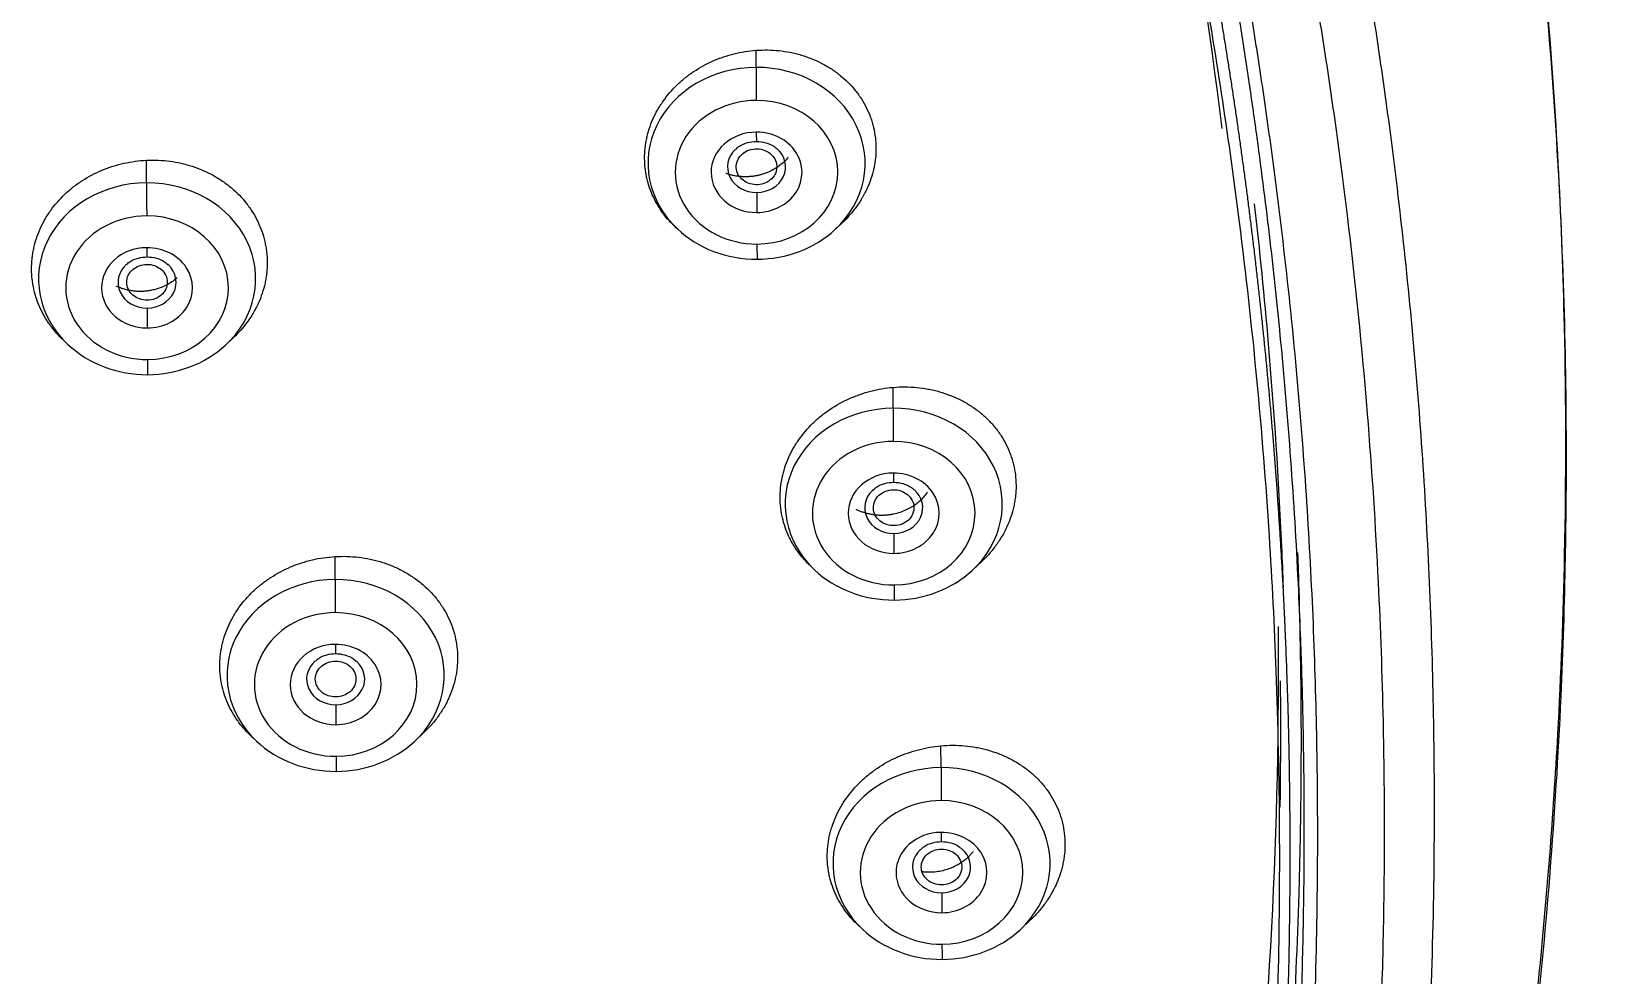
# Model space of a CAD drawing. Header units: millimetres. Extents: x 2433 to 4809, y -10272 to -6912.
# Drawn here: x 3258.18 to 3285.1, y -8393.45 to -8377.21 of the extents above; entities that cross this region are included whole.
import ezdxf

# ---------------------------------------------------------------- set-up
doc = ezdxf.new("R2010")
doc.units = ezdxf.units.MM
doc.layers.add('DIM', color=3, linetype='Continuous', lineweight=13)
doc.styles.add('ARIAL', font='arial.ttf')
doc.dimstyles.get("Standard").update_dxf_attribs({"dimtxt": 15, "dimasz": 15, "dimexe": 0.18, "dimexo": 0.0625, "dimgap": 4, "dimtad": 0, "dimtih": 1, "dimtoh": 1, "dimdec": 1, "dimdsep": 46, "dimtxsty": 'ARIAL', "dimcen": 0, "dimclrd": 3, "dimclre": 3, "dimclrt": 3, "dimadec": 0, "dimazin": 0, "dimtfac": 1, "dimtdec": 1, "dimtofl": 0, "dimtmove": 0, "dimatfit": 3, "dimfxl": 1, "dimtolj": 1, "dimtzin": 0, "dimarcsym": 0})

# ---------------------------------------------------------------- blocks, each defined once
blk = doc.blocks.new('*D43')
at = {"layer": 'Defpoints', "color": 0, "transparency": 16777216}
for p in [(3193.999, -7897.186), (3599.118, -9941.356), (3679.627, -9941.356)]:
    blk.add_point(p, dxfattribs=at)
at = {"layer": 'DIM', "color": 3, "lineweight": -2, "transparency": 16777216}
for p, q in [((3194.062, -7897.186), (3679.807, -7897.186)), ((3679.627, -7915.186), (3679.627, -8902.472)), ((3679.627, -9923.356), (3679.627, -8936.071)), ((3599.18, -9941.356), (3679.807, -9941.356))]:
    blk.add_line(p, q, dxfattribs=at)
at = {"layer": 'DIM', "color": 3, "transparency": 16777216}
for points in [[(3676.627, -7915.186), (3682.627, -7915.186), (3679.627, -7897.186)], [(3676.627, -9923.356), (3682.627, -9923.356), (3679.627, -9941.356)]]:
    blk.add_solid(points, dxfattribs=at)
at = {"layer": 'DIM', "color": 3, "transparency": 16777216, "insert": (3679.627, -8919.271), "char_height": 18, "attachment_point": 5, "style": 'ARIAL'}
blk.add_mtext('\\A1;(2280)', dxfattribs=at)

msp = doc.modelspace()

# ---------------------------------------------------------------- linework, layer by layer
at = {"linetype": 'Continuous', "lineweight": 13}
for p, q in [((3270.656, -8377.83), (3270.656, -8377.536)), ((3260.161, -8379.818), (3260.16, -8379.429)), ((3273.018, -8383.698), (3273.017, -8383.338)), ((3263.408, -8386.647), (3263.408, -8386.251)), ((3273.842, -8389.884), (3273.841, -8389.509))]:
    msp.add_line(p, q, dxfattribs=at)
at = {"linetype": 'Continuous', "lineweight": 18}
for p, q in [((3269.259, -8380.57), (3269.302, -8380.611)), ((3272.028, -8380.611), (3272.141, -8380.504)), ((3258.725, -8382.523), (3258.807, -8382.599)), ((3261.533, -8382.599), (3261.658, -8382.482)), ((3271.593, -8386.413), (3271.664, -8386.479)), ((3274.39, -8386.479), (3274.542, -8386.337)), ((3261.959, -8389.339), (3262.054, -8389.428)), ((3264.78, -8389.428), (3264.932, -8389.286)), ((3272.404, -8392.586), (3272.488, -8392.665)), ((3275.214, -8392.665), (3275.383, -8392.506))]:
    msp.add_line(p, q, dxfattribs=at)
at = {"linetype": 'Continuous', "lineweight": 13}
for centre, major_axis, ratio, start_param, end_param in [((3270.665, -8379.481), (-1.87, 0), 0.882948, 4.717224, 7.037094), ((3270.665, -8379.481), (-1.87, 0), 0.882948, 2.377964, 4.717224), ((3270.658, -8378.164), (0.002, -0.5), 0.00227, 3.979346, 5.201076), ((3270.665, -8379.635), (1.4, 0), 0.882948, 1.575631, 4.717224), ((3270.665, -8379.635), (1.4, 0), 0.882948, 4.717224, 7.858816), ((3270.665, -8379.636), (-0.783, 0), 0.882948, 4.717224, 7.858816), ((3270.665, -8379.636), (-0.783, 0), 0.882948, 1.575631, 4.717224), ((3270.661, -8378.804), (0.001, -0.3), 0.00227, 5.201076, 6.276176), ((3260.17, -8381.469), (-1.87, 0), 0.882948, 4.717224, 7.037094), ((3260.17, -8381.469), (-1.87, 0), 0.882948, 2.377964, 4.717224), ((3260.163, -8380.153), (0.002, -0.5), 0.00227, 3.979346, 5.201076), ((3270.669, -8380.187), (-0.001, 0.3), 0.00227, 0.828524, 2.059484), ((3260.17, -8381.623), (1.4, 0), 0.882948, 1.575631, 4.717224), ((3260.17, -8381.623), (1.4, 0), 0.882948, 4.717224, 7.858816), ((3260.169, -8381.625), (-0.783, 0), 0.882948, 4.717224, 7.858816), ((3260.169, -8381.625), (-0.783, 0), 0.882948, 1.575631, 4.717224), ((3260.166, -8380.793), (0.001, -0.3), 0.00227, 5.201076, 6.276176), ((3270.672, -8380.636), (-0.002, 0.5), 0.00227, 2.059484, 3.281214), ((3260.173, -8382.175), (-0.001, 0.3), 0.00227, 0.828524, 2.059484), ((3260.177, -8382.625), (-0.002, 0.5), 0.00227, 2.059484, 3.281214), ((3273.027, -8385.349), (-1.87, 0), 0.882948, 4.717224, 7.037094), ((3273.027, -8385.349), (-1.87, 0), 0.882948, 2.377964, 4.717224), ((3273.02, -8384.033), (0.002, -0.5), 0.00227, 3.979346, 5.201076), ((3273.027, -8385.504), (1.4, 0), 0.882948, 4.717224, 7.858816), ((3273.027, -8385.504), (1.4, 0), 0.882948, 1.575631, 4.717224), ((3273.027, -8385.505), (-0.783, 0), 0.882948, 4.717224, 7.858816), ((3273.027, -8385.505), (-0.783, 0), 0.882948, 1.575631, 4.717224), ((3273.023, -8384.673), (0.001, -0.3), 0.00227, 5.201076, 6.276176), ((3273.03, -8386.055), (-0.001, 0.3), 0.00227, 0.828524, 2.059484), ((3263.417, -8388.298), (-1.87, 0), 0.882948, 4.717224, 7.037094), ((3263.417, -8388.298), (-1.87, 0), 0.882948, 2.377964, 4.717224), ((3263.411, -8386.982), (0.002, -0.5), 0.00227, 3.979346, 5.201076), ((3273.034, -8386.505), (-0.002, 0.5), 0.00227, 2.059484, 3.281214), ((3263.417, -8388.453), (1.4, 0), 0.882948, 1.575631, 4.717224), ((3263.417, -8388.453), (1.4, 0), 0.882948, 4.717224, 7.858816), ((3263.417, -8388.454), (-0.783, 0), 0.882948, 4.717224, 7.858816), ((3263.417, -8388.454), (-0.783, 0), 0.882948, 1.575631, 4.717224), ((3263.413, -8387.622), (0.001, -0.3), 0.00227, 5.201076, 6.276176), ((3263.42, -8389.005), (-0.001, 0.3), 0.00227, 0.828524, 2.059484), ((3263.424, -8389.454), (-0.002, 0.5), 0.00227, 2.059484, 3.281214), ((3273.851, -8391.535), (-1.87, 0), 0.882948, 4.717224, 7.037094), ((3273.851, -8391.535), (-1.87, 0), 0.882948, 2.377964, 4.717224), ((3273.844, -8390.218), (0.002, -0.5), 0.00227, 3.979346, 5.201076), ((3273.851, -8391.689), (1.4, 0), 0.882948, 1.575631, 4.717224), ((3273.851, -8391.689), (1.4, 0), 0.882948, 4.717224, 7.858816), ((3273.85, -8391.691), (-0.783, 0), 0.882948, 1.575631, 4.717224), ((3273.85, -8391.691), (-0.783, 0), 0.882948, 4.717224, 7.858816), ((3273.846, -8390.859), (0.001, -0.3), 0.00227, 5.201076, 6.276176), ((3273.854, -8392.241), (-0.001, 0.3), 0.00227, 0.828524, 2.059484), ((3273.858, -8392.69), (-0.002, 0.5), 0.00227, 2.059484, 3.281214)]:
    msp.add_ellipse(centre, major_axis=major_axis, ratio=ratio, start_param=start_param, end_param=end_param, dxfattribs=at)
at = {"linetype": 'Continuous', "lineweight": 18}
for centre, major_axis, start_param, end_param in [((3270.665, -8379.542), (-0.5, 0), 5.53772, 7.858816), ((3270.665, -8379.542), (-0.5, 0), 1.575631, 3.936194), ((3270.665, -8379.481), (-1.87, 0), 0.753908, 1.575631), ((3270.665, -8379.481), (-1.87, 0), 1.575631, 2.377964), ((3260.169, -8381.531), (0.5, 0), 2.349395, 4.717224), ((3260.169, -8381.531), (0.5, 0), 4.717224, 7.03081), ((3260.17, -8381.469), (-1.87, 0), 0.753908, 1.575631), ((3260.17, -8381.469), (-1.87, 0), 1.575631, 2.377964), ((3273.027, -8385.411), (-0.5, 0), 5.53772, 7.858816), ((3273.027, -8385.411), (-0.5, 0), 1.575631, 3.936194), ((3273.027, -8385.349), (-1.87, 0), 0.753908, 1.575631), ((3273.027, -8385.349), (-1.87, 0), 1.575631, 2.377964), ((3263.417, -8388.36), (0.5, 0), 2.349395, 4.717224), ((3263.417, -8388.36), (0.5, 0), 4.717224, 7.03081), ((3263.417, -8388.298), (-1.87, 0), 0.753908, 1.575631), ((3263.417, -8388.298), (-1.87, 0), 1.575631, 2.377964), ((3273.85, -8391.597), (-0.5, 0), 5.53772, 7.858816), ((3273.85, -8391.597), (-0.5, 0), 1.575631, 3.936194), ((3273.851, -8391.535), (-1.87, 0), 0.753908, 1.575631), ((3273.851, -8391.535), (-1.87, 0), 1.575631, 2.377964)]:
    msp.add_ellipse(centre, major_axis=major_axis, ratio=0.882948, start_param=start_param, end_param=end_param, dxfattribs=at)
for points, knots in [([(3282.488, -8403.844), (3282.838, -8402.24), (3283.493, -8398.808), (3284.134, -8393.952), (3284.467, -8389.683), (3284.609, -8385.941), (3284.606, -8381.839), (3284.331, -8376.553), (3283.547, -8369.942), (3282.578, -8365.144), (3281.931, -8362.538)], [0, 0, 0, 0, 0.117716, 0.25099, 0.352131, 0.426129, 0.520809, 0.647882, 0.807678, 1, 1, 1, 1]), ([(3282.026, -8406.098), (3282.033, -8406.067), (3282.049, -8406.003), (3282.073, -8405.903), (3282.099, -8405.796), (3282.126, -8405.681), (3282.155, -8405.559), (3282.188, -8405.42), (3282.224, -8405.266), (3282.263, -8405.099), (3282.301, -8404.932), (3282.331, -8404.802), (3282.36, -8404.674), (3282.396, -8404.513), (3282.456, -8404.246), (3282.537, -8403.873), (3282.648, -8403.359), (3282.79, -8402.672), (3282.967, -8401.78), (3283.231, -8400.372), (3283.593, -8398.216), (3284.008, -8395.199), (3284.334, -8391.914), (3284.523, -8388.877), (3284.599, -8386.481), (3284.629, -8383.229), (3284.495, -8379.026), (3284.077, -8374.506), (3283.592, -8370.973), (3283.225, -8368.791), (3282.888, -8367.017), (3282.659, -8365.909), (3282.453, -8364.966), (3282.331, -8364.426), (3282.236, -8364.018), (3282.175, -8363.757), (3282.119, -8363.522), (3282.069, -8363.315), (3282.024, -8363.133), (3281.997, -8363.022), (3281.984, -8362.97)], [0, 0, 0, 0, 0.002171, 0.004516, 0.007035, 0.009729, 0.012596, 0.015638, 0.019552, 0.023466, 0.027381, 0.031295, 0.032613, 0.036399, 0.042653, 0.051373, 0.062561, 0.078737, 0.099561, 0.125031, 0.177164, 0.249871, 0.334641, 0.404573, 0.459667, 0.499922, 0.628918, 0.749709, 0.812986, 0.874861, 0.902264, 0.937412, 0.952781, 0.968698, 0.975467, 0.981616, 0.987143, 0.992049, 0.996335, 1, 1, 1, 1]), ([(3280.037, -8387.688), (3280.026, -8387.406), (3279.985, -8386.418), (3279.884, -8384.708), (3279.74, -8382.992), (3279.609, -8381.69), (3279.512, -8380.815), (3279.404, -8379.932), (3279.287, -8379.041), (3279.159, -8378.142), (3279.021, -8377.235), (3278.906, -8376.53), (3278.82, -8376.028), (3278.769, -8375.732), (3278.716, -8375.437), (3278.663, -8375.141), (3278.608, -8374.846), (3278.553, -8374.551), (3278.496, -8374.256), (3278.439, -8373.961), (3278.38, -8373.666), (3278.321, -8373.372), (3278.26, -8373.077), (3278.199, -8372.782), (3278.136, -8372.488), (3278.072, -8372.194), (3278.008, -8371.899), (3277.942, -8371.605), (3277.875, -8371.311), (3277.808, -8371.017), (3277.739, -8370.723), (3277.669, -8370.429), (3277.622, -8370.233), (3277.598, -8370.135)], [0, 0, 0, 0, 0.047726, 0.167597, 0.290251, 0.339411, 0.389064, 0.439208, 0.489861, 0.541029, 0.592717, 0.644928, 0.661811, 0.678696, 0.695582, 0.712471, 0.729361, 0.746253, 0.763148, 0.780045, 0.796945, 0.813847, 0.830752, 0.847661, 0.864573, 0.881488, 0.898406, 0.915328, 0.932254, 0.949184, 0.966119, 0.983057, 1, 1, 1, 1]), ([(3269.258, -8380.569), (3269.188, -8380.503), (3269.124, -8380.433), (3269.049, -8380.334), (3269.032, -8380.311), (3269, -8380.263), (3268.984, -8380.238), (3268.939, -8380.164), (3268.912, -8380.113), (3268.839, -8379.957), (3268.802, -8379.85), (3268.77, -8379.711), (3268.765, -8379.682), (3268.755, -8379.626), (3268.751, -8379.597), (3268.741, -8379.512), (3268.735, -8379.398), (3268.74, -8379.284), (3268.749, -8379.199), (3268.753, -8379.17), (3268.762, -8379.113), (3268.767, -8379.084), (3268.797, -8378.942), (3268.833, -8378.831), (3268.904, -8378.669), (3268.931, -8378.617), (3268.975, -8378.538), (3268.99, -8378.513), (3269.023, -8378.462), (3269.039, -8378.436), (3269.126, -8378.313), (3269.205, -8378.221), (3269.315, -8378.114), (3269.338, -8378.093), (3269.385, -8378.052), (3269.408, -8378.032), (3269.482, -8377.973), (3269.532, -8377.936), (3269.688, -8377.831), (3269.799, -8377.771), (3269.944, -8377.707), (3269.974, -8377.694), (3270.034, -8377.671), (3270.064, -8377.66), (3270.155, -8377.629), (3270.216, -8377.611), (3270.401, -8377.565), (3270.527, -8377.545), (3270.656, -8377.536)], [0, 0, 0, 0, 0.068941, 0.068941, 0.090101, 0.090101, 0.111262, 0.111262, 0.153582, 0.153582, 0.238224, 0.238224, 0.259385, 0.259385, 0.280545, 0.280545, 0.322866, 0.365187, 0.365187, 0.386347, 0.386347, 0.407508, 0.407508, 0.492149, 0.492149, 0.53447, 0.53447, 0.555631, 0.555631, 0.576791, 0.576791, 0.661433, 0.661433, 0.682593, 0.682593, 0.703754, 0.703754, 0.746075, 0.746075, 0.830716, 0.830716, 0.851877, 0.851877, 0.873037, 0.873037, 0.915358, 0.915358, 1, 1, 1, 1]), ([(3270.656, -8377.536), (3270.722, -8377.531), (3270.789, -8377.529), (3270.921, -8377.531), (3271.052, -8377.539), (3271.181, -8377.558), (3271.277, -8377.577), (3271.324, -8377.588), (3271.372, -8377.6), (3271.404, -8377.609), (3271.419, -8377.613), (3271.56, -8377.655), (3271.679, -8377.703), (3271.847, -8377.79), (3271.901, -8377.822), (3271.981, -8377.874), (3272.007, -8377.892), (3272.057, -8377.929), (3272.082, -8377.948), (3272.202, -8378.045), (3272.288, -8378.131), (3272.384, -8378.249), (3272.402, -8378.273), (3272.429, -8378.31), (3272.437, -8378.323), (3272.455, -8378.348), (3272.496, -8378.411), (3272.562, -8378.528), (3272.609, -8378.637), (3272.639, -8378.721), (3272.648, -8378.749), (3272.665, -8378.806), (3272.673, -8378.835), (3272.693, -8378.922), (3272.714, -8379.039), (3272.725, -8379.216), (3272.719, -8379.335), (3272.709, -8379.425), (3272.705, -8379.455), (3272.696, -8379.514), (3272.69, -8379.544), (3272.657, -8379.691), (3272.619, -8379.806), (3272.554, -8379.946), (3272.541, -8379.974), (3272.519, -8380.015), (3272.511, -8380.029), (3272.496, -8380.056), (3272.457, -8380.124), (3272.379, -8380.241), (3272.299, -8380.339), (3272.22, -8380.427), (3272.182, -8380.466), (3272.141, -8380.504)], [0, 0, 0, 0, 0.041916, 0.041916, 0.083831, 0.125747, 0.125747, 0.146704, 0.157183, 0.157183, 0.167662, 0.167662, 0.251493, 0.251493, 0.293409, 0.293409, 0.314367, 0.314367, 0.335324, 0.335324, 0.419155, 0.419155, 0.440113, 0.440113, 0.450592, 0.450592, 0.461071, 0.502986, 0.544902, 0.544902, 0.56586, 0.56586, 0.586818, 0.586818, 0.628733, 0.670649, 0.712564, 0.712564, 0.733522, 0.733522, 0.75448, 0.75448, 0.838311, 0.838311, 0.859269, 0.859269, 0.869747, 0.869747, 0.880226, 0.922142, 0.964057, 0.964057, 1, 1, 1, 1]), ([(3270.303, -8379.247), (3270.322, -8379.224), (3270.379, -8379.173), (3270.508, -8379.119), (3270.61, -8379.105), (3270.662, -8379.104)], [0, 0, 0, 0, 0.24821, 0.643629, 1, 1, 1, 1]), ([(3270.662, -8379.104), (3270.72, -8379.105), (3270.828, -8379.12), (3270.952, -8379.173), (3271, -8379.219), (3271.012, -8379.233)], [0, 0, 0, 0, 0.410705, 0.836907, 1, 1, 1, 1]), ([(3271.209, -8379.379), (3271.207, -8379.382), (3271.186, -8379.408), (3271.139, -8379.457), (3271.062, -8379.523), (3270.97, -8379.584), (3270.893, -8379.622), (3270.84, -8379.644), (3270.814, -8379.654), (3270.789, -8379.662), (3270.763, -8379.671), (3270.737, -8379.678), (3270.71, -8379.685), (3270.683, -8379.692), (3270.655, -8379.697), (3270.627, -8379.702), (3270.598, -8379.706), (3270.57, -8379.709), (3270.54, -8379.711), (3270.511, -8379.713), (3270.481, -8379.713), (3270.451, -8379.713), (3270.42, -8379.712), (3270.39, -8379.71), (3270.359, -8379.707), (3270.329, -8379.703), (3270.298, -8379.698), (3270.268, -8379.692), (3270.238, -8379.686), (3270.208, -8379.678), (3270.178, -8379.669), (3270.155, -8379.661), (3270.142, -8379.656), (3270.138, -8379.655)], [0, 0, 0, 0, 0.007724, 0.090688, 0.179052, 0.273394, 0.374639, 0.397225, 0.419898, 0.442671, 0.46556, 0.488581, 0.511751, 0.535089, 0.558616, 0.582354, 0.606326, 0.630556, 0.655059, 0.67982, 0.704818, 0.730035, 0.755449, 0.78104, 0.80679, 0.832678, 0.858685, 0.884796, 0.910994, 0.937264, 0.963594, 0.98997, 1, 1, 1, 1]), ([(3258.725, -8382.522), (3258.65, -8382.452), (3258.582, -8382.376), (3258.503, -8382.271), (3258.485, -8382.247), (3258.452, -8382.197), (3258.435, -8382.172), (3258.389, -8382.094), (3258.361, -8382.042), (3258.285, -8381.881), (3258.247, -8381.769), (3258.215, -8381.625), (3258.209, -8381.596), (3258.199, -8381.538), (3258.195, -8381.508), (3258.185, -8381.421), (3258.178, -8381.304), (3258.184, -8381.186), (3258.193, -8381.098), (3258.197, -8381.069), (3258.206, -8381.01), (3258.211, -8380.98), (3258.243, -8380.834), (3258.28, -8380.721), (3258.353, -8380.556), (3258.38, -8380.502), (3258.426, -8380.422), (3258.442, -8380.396), (3258.475, -8380.344), (3258.493, -8380.318), (3258.582, -8380.193), (3258.664, -8380.1), (3258.778, -8379.991), (3258.801, -8379.97), (3258.85, -8379.929), (3258.874, -8379.908), (3258.95, -8379.849), (3259.002, -8379.812), (3259.163, -8379.709), (3259.277, -8379.649), (3259.428, -8379.586), (3259.459, -8379.574), (3259.52, -8379.552), (3259.551, -8379.541), (3259.645, -8379.512), (3259.707, -8379.495), (3259.898, -8379.452), (3260.028, -8379.435), (3260.16, -8379.429)], [0, 0, 0, 0, 0.070907, 0.070907, 0.092022, 0.092022, 0.113138, 0.113138, 0.15537, 0.15537, 0.239833, 0.239833, 0.260948, 0.260948, 0.282064, 0.282064, 0.324296, 0.366527, 0.366527, 0.387643, 0.387643, 0.408759, 0.408759, 0.493222, 0.493222, 0.535453, 0.535453, 0.556569, 0.556569, 0.577685, 0.577685, 0.662148, 0.662148, 0.683264, 0.683264, 0.704379, 0.704379, 0.746611, 0.746611, 0.831074, 0.831074, 0.85219, 0.85219, 0.873305, 0.873305, 0.915537, 0.915537, 1, 1, 1, 1]), ([(3260.16, -8379.429), (3260.228, -8379.426), (3260.295, -8379.426), (3260.428, -8379.431), (3260.561, -8379.443), (3260.691, -8379.466), (3260.787, -8379.488), (3260.836, -8379.5), (3260.883, -8379.514), (3260.915, -8379.523), (3260.931, -8379.528), (3261.073, -8379.574), (3261.192, -8379.626), (3261.362, -8379.719), (3261.416, -8379.752), (3261.496, -8379.807), (3261.522, -8379.826), (3261.573, -8379.864), (3261.598, -8379.884), (3261.718, -8379.986), (3261.805, -8380.075), (3261.9, -8380.197), (3261.919, -8380.222), (3261.954, -8380.273), (3261.971, -8380.299), (3262.02, -8380.377), (3262.079, -8380.484), (3262.149, -8380.651), (3262.183, -8380.767), (3262.203, -8380.856), (3262.209, -8380.885), (3262.22, -8380.945), (3262.224, -8380.975), (3262.234, -8381.064), (3262.242, -8381.184), (3262.236, -8381.304), (3262.226, -8381.394), (3262.222, -8381.425), (3262.213, -8381.485), (3262.207, -8381.515), (3262.174, -8381.664), (3262.136, -8381.78), (3262.071, -8381.92), (3262.058, -8381.948), (3262.029, -8382.004), (3262.014, -8382.031), (3261.966, -8382.113), (3261.931, -8382.165), (3261.824, -8382.311), (3261.745, -8382.399), (3261.657, -8382.482)], [0, 0, 0, 0, 0.041911, 0.041911, 0.083822, 0.125733, 0.125733, 0.146689, 0.157167, 0.157167, 0.167645, 0.167645, 0.251467, 0.251467, 0.293378, 0.293378, 0.314334, 0.314334, 0.335289, 0.335289, 0.419111, 0.419111, 0.440067, 0.440067, 0.461023, 0.461023, 0.502934, 0.544845, 0.586756, 0.586756, 0.607712, 0.607712, 0.628667, 0.628667, 0.670578, 0.712489, 0.712489, 0.733445, 0.733445, 0.754401, 0.754401, 0.838223, 0.838223, 0.859178, 0.859178, 0.880134, 0.880134, 0.922045, 0.922045, 1, 1, 1, 1]), ([(3279.739, -8386.784), (3279.731, -8386.551), (3279.673, -8385.151), (3279.529, -8382.948), (3279.333, -8380.982), (3279.242, -8380.179)], [0, 0, 0, 0, 0.105865, 0.634475, 1, 1, 1, 1]), ([(3259.822, -8381.222), (3259.837, -8381.205), (3259.889, -8381.157), (3260.013, -8381.107), (3260.115, -8381.093), (3260.167, -8381.093)], [0, 0, 0, 0, 0.206446, 0.623832, 1, 1, 1, 1]), ([(3260.167, -8381.093), (3260.225, -8381.093), (3260.333, -8381.108), (3260.463, -8381.165), (3260.515, -8381.215), (3260.531, -8381.234)], [0, 0, 0, 0, 0.388964, 0.792604, 1, 1, 1, 1]), ([(3260.685, -8381.453), (3260.663, -8381.472), (3260.613, -8381.513), (3260.527, -8381.567), (3260.451, -8381.603), (3260.394, -8381.625), (3260.36, -8381.637), (3260.325, -8381.648), (3260.29, -8381.658), (3260.254, -8381.666), (3260.218, -8381.673), (3260.182, -8381.679), (3260.146, -8381.683), (3260.109, -8381.686), (3260.072, -8381.687), (3260.035, -8381.687), (3259.998, -8381.686), (3259.961, -8381.683), (3259.924, -8381.679), (3259.888, -8381.674), (3259.851, -8381.667), (3259.816, -8381.659), (3259.781, -8381.65), (3259.746, -8381.64), (3259.712, -8381.628), (3259.68, -8381.615), (3259.656, -8381.605), (3259.644, -8381.6), (3259.642, -8381.599)], [0, 0, 0, 0, 0.0816, 0.179775, 0.277087, 0.310055, 0.342848, 0.375496, 0.408034, 0.440498, 0.472926, 0.505361, 0.537844, 0.57042, 0.603134, 0.63599, 0.668941, 0.701936, 0.734929, 0.767874, 0.80073, 0.833459, 0.866027, 0.898405, 0.930569, 0.962498, 0.994169, 1, 1, 1, 1]), ([(3271.593, -8386.412), (3271.524, -8386.348), (3271.462, -8386.279), (3271.37, -8386.159), (3271.336, -8386.111), (3271.29, -8386.036), (3271.276, -8386.01), (3271.248, -8385.959), (3271.235, -8385.933), (3271.173, -8385.802), (3271.136, -8385.694), (3271.104, -8385.554), (3271.098, -8385.525), (3271.088, -8385.468), (3271.084, -8385.439), (3271.074, -8385.353), (3271.071, -8385.296), (3271.07, -8385.123), (3271.082, -8385.008), (3271.118, -8384.834), (3271.134, -8384.777), (3271.17, -8384.664), (3271.212, -8384.554), (3271.266, -8384.446), (3271.311, -8384.367), (3271.327, -8384.341), (3271.359, -8384.289), (3271.376, -8384.264), (3271.465, -8384.138), (3271.545, -8384.044), (3271.679, -8383.913), (3271.726, -8383.871), (3271.825, -8383.791), (3271.877, -8383.753), (3272.035, -8383.646), (3272.147, -8383.584), (3272.295, -8383.518), (3272.325, -8383.505), (3272.386, -8383.481), (3272.416, -8383.47), (3272.508, -8383.438), (3272.571, -8383.419), (3272.759, -8383.37), (3272.887, -8383.349), (3273.017, -8383.338)], [0, 0, 0, 0, 0.067026, 0.067026, 0.109434, 0.109434, 0.130638, 0.130638, 0.151841, 0.151841, 0.236657, 0.236657, 0.257861, 0.257861, 0.279065, 0.279065, 0.321473, 0.321473, 0.406289, 0.406289, 0.448697, 0.448697, 0.491105, 0.533513, 0.533513, 0.554717, 0.554717, 0.575921, 0.575921, 0.660737, 0.660737, 0.703145, 0.703145, 0.745552, 0.745552, 0.830368, 0.830368, 0.851572, 0.851572, 0.872776, 0.872776, 0.915184, 0.915184, 1, 1, 1, 1]), ([(3273.017, -8383.338), (3273.086, -8383.332), (3273.154, -8383.329), (3273.288, -8383.33), (3273.422, -8383.337), (3273.554, -8383.355), (3273.652, -8383.373), (3273.685, -8383.38), (3273.75, -8383.395), (3273.782, -8383.404), (3273.878, -8383.431), (3274.003, -8383.473), (3274.18, -8383.552), (3274.292, -8383.616), (3274.373, -8383.668), (3274.4, -8383.686), (3274.452, -8383.723), (3274.477, -8383.742), (3274.551, -8383.8), (3274.644, -8383.883), (3274.728, -8383.974), (3274.786, -8384.046), (3274.805, -8384.07), (3274.842, -8384.12), (3274.859, -8384.145), (3274.909, -8384.222), (3274.969, -8384.328), (3275.017, -8384.438), (3275.048, -8384.523), (3275.062, -8384.566), (3275.075, -8384.609), (3275.083, -8384.639), (3275.087, -8384.653), (3275.104, -8384.727), (3275.125, -8384.846), (3275.137, -8385.026), (3275.131, -8385.147), (3275.121, -8385.239), (3275.117, -8385.269), (3275.107, -8385.33), (3275.101, -8385.36), (3275.081, -8385.45), (3275.048, -8385.569), (3275.002, -8385.684), (3274.962, -8385.77), (3274.948, -8385.798), (3274.918, -8385.855), (3274.902, -8385.883), (3274.853, -8385.965), (3274.782, -8386.071), (3274.701, -8386.171), (3274.635, -8386.244), (3274.601, -8386.279), (3274.566, -8386.314), (3274.55, -8386.329), (3274.546, -8386.333), (3274.542, -8386.337)], [0, 0, 0, 0, 0.041957, 0.041957, 0.083914, 0.125871, 0.125871, 0.146849, 0.146849, 0.167827, 0.167827, 0.209784, 0.251741, 0.293698, 0.293698, 0.314677, 0.314677, 0.335655, 0.335655, 0.377612, 0.419569, 0.419569, 0.440547, 0.440547, 0.461526, 0.461526, 0.503482, 0.545439, 0.545439, 0.566418, 0.576907, 0.576907, 0.587396, 0.587396, 0.629353, 0.67131, 0.713267, 0.713267, 0.734245, 0.734245, 0.755224, 0.755224, 0.797181, 0.839137, 0.839137, 0.860116, 0.860116, 0.881094, 0.881094, 0.923051, 0.965008, 0.965008, 0.985986, 0.996476, 0.996476, 1, 1, 1, 1]), ([(3272.665, -8385.115), (3272.684, -8385.093), (3272.74, -8385.041), (3272.87, -8384.987), (3272.972, -8384.974), (3273.024, -8384.973)], [0, 0, 0, 0, 0.24821, 0.643629, 1, 1, 1, 1]), ([(3273.024, -8384.973), (3273.082, -8384.973), (3273.19, -8384.989), (3273.314, -8385.042), (3273.362, -8385.088), (3273.374, -8385.102)], [0, 0, 0, 0, 0.410705, 0.836907, 1, 1, 1, 1]), ([(3273.607, -8385.14), (3273.605, -8385.144), (3273.599, -8385.152), (3273.59, -8385.165), (3273.57, -8385.193), (3273.535, -8385.236), (3273.479, -8385.292), (3273.412, -8385.349), (3273.333, -8385.403), (3273.241, -8385.452), (3273.136, -8385.493), (3273.052, -8385.516), (3272.995, -8385.527), (3272.968, -8385.531), (3272.941, -8385.535), (3272.914, -8385.538), (3272.886, -8385.54), (3272.859, -8385.542), (3272.831, -8385.542), (3272.802, -8385.542), (3272.774, -8385.542), (3272.745, -8385.54), (3272.717, -8385.537), (3272.688, -8385.534), (3272.659, -8385.529), (3272.63, -8385.524), (3272.6, -8385.518), (3272.571, -8385.511), (3272.542, -8385.503), (3272.513, -8385.494), (3272.485, -8385.484), (3272.456, -8385.474), (3272.429, -8385.462), (3272.404, -8385.451), (3272.388, -8385.443), (3272.381, -8385.44)], [0, 0, 0, 0, 0.009911, 0.023154, 0.036421, 0.089602, 0.149215, 0.214758, 0.285397, 0.360634, 0.440961, 0.527165, 0.546396, 0.565701, 0.585091, 0.60458, 0.62418, 0.643908, 0.663779, 0.683811, 0.704023, 0.724433, 0.745065, 0.765927, 0.78701, 0.808294, 0.829765, 0.851403, 0.873193, 0.895117, 0.917159, 0.939304, 0.961536, 0.983841, 1, 1, 1, 1]), ([(3261.958, -8389.338), (3261.887, -8389.271), (3261.822, -8389.199), (3261.745, -8389.099), (3261.728, -8389.075), (3261.694, -8389.026), (3261.678, -8389), (3261.631, -8388.924), (3261.603, -8388.872), (3261.527, -8388.712), (3261.489, -8388.602), (3261.456, -8388.459), (3261.45, -8388.43), (3261.44, -8388.371), (3261.436, -8388.342), (3261.426, -8388.255), (3261.419, -8388.139), (3261.425, -8388.022), (3261.434, -8387.934), (3261.438, -8387.905), (3261.447, -8387.846), (3261.453, -8387.817), (3261.484, -8387.671), (3261.521, -8387.558), (3261.594, -8387.393), (3261.622, -8387.339), (3261.66, -8387.273), (3261.668, -8387.26), (3261.684, -8387.233), (3261.692, -8387.22), (3261.717, -8387.181), (3261.734, -8387.155), (3261.824, -8387.03), (3261.906, -8386.936), (3262.02, -8386.827), (3262.044, -8386.806), (3262.092, -8386.764), (3262.117, -8386.744), (3262.193, -8386.684), (3262.245, -8386.647), (3262.407, -8386.542), (3262.521, -8386.481), (3262.672, -8386.417), (3262.703, -8386.405), (3262.765, -8386.381), (3262.796, -8386.371), (3262.89, -8386.34), (3262.953, -8386.322), (3263.144, -8386.278), (3263.275, -8386.259), (3263.408, -8386.251)], [0, 0, 0, 0, 0.067974, 0.067974, 0.089157, 0.089157, 0.110339, 0.110339, 0.152704, 0.152704, 0.237434, 0.237434, 0.258616, 0.258616, 0.279798, 0.279798, 0.322163, 0.364528, 0.364528, 0.38571, 0.38571, 0.406893, 0.406893, 0.491622, 0.491622, 0.533987, 0.533987, 0.544578, 0.544578, 0.55517, 0.55517, 0.576352, 0.576352, 0.661082, 0.661082, 0.682264, 0.682264, 0.703446, 0.703446, 0.745811, 0.745811, 0.830541, 0.830541, 0.851723, 0.851723, 0.872906, 0.872906, 0.91527, 0.91527, 1, 1, 1, 1]), ([(3263.408, -8386.251), (3263.476, -8386.247), (3263.544, -8386.246), (3263.679, -8386.25), (3263.813, -8386.26), (3263.945, -8386.281), (3264.043, -8386.302), (3264.092, -8386.313), (3264.14, -8386.327), (3264.173, -8386.336), (3264.189, -8386.34), (3264.269, -8386.365), (3264.393, -8386.41), (3264.57, -8386.493), (3264.681, -8386.559), (3264.761, -8386.613), (3264.788, -8386.632), (3264.84, -8386.67), (3264.865, -8386.689), (3264.987, -8386.79), (3265.075, -8386.878), (3265.172, -8387), (3265.191, -8387.024), (3265.218, -8387.062), (3265.227, -8387.075), (3265.244, -8387.101), (3265.287, -8387.165), (3265.354, -8387.285), (3265.425, -8387.452), (3265.459, -8387.568), (3265.488, -8387.686), (3265.498, -8387.746), (3265.512, -8387.865), (3265.52, -8387.985), (3265.514, -8388.106), (3265.506, -8388.182), (3265.504, -8388.197), (3265.5, -8388.228), (3265.498, -8388.243), (3265.49, -8388.288), (3265.484, -8388.318), (3265.452, -8388.468), (3265.412, -8388.584), (3265.347, -8388.726), (3265.333, -8388.754), (3265.304, -8388.81), (3265.288, -8388.838), (3265.239, -8388.92), (3265.169, -8389.025), (3265.054, -8389.165), (3264.971, -8389.249), (3264.932, -8389.286)], [0, 0, 0, 0, 0.041984, 0.041984, 0.083968, 0.125953, 0.125953, 0.146945, 0.157441, 0.157441, 0.167937, 0.167937, 0.209921, 0.251905, 0.293889, 0.293889, 0.314881, 0.314881, 0.335873, 0.335873, 0.419842, 0.419842, 0.440834, 0.440834, 0.45133, 0.45133, 0.461826, 0.50381, 0.545794, 0.587778, 0.587778, 0.629763, 0.629763, 0.671747, 0.713731, 0.713731, 0.724227, 0.724227, 0.734723, 0.734723, 0.755715, 0.755715, 0.839684, 0.839684, 0.860676, 0.860676, 0.881668, 0.881668, 0.923652, 0.965636, 1, 1, 1, 1]), ([(3279.981, -8386.182), (3279.989, -8386.394), (3279.996, -8386.607), (3280.028, -8387.691), (3280.041, -8388.563), (3280.041, -8389.872), (3280.038, -8390.308), (3280.025, -8391.18), (3279.995, -8392.489), (3279.937, -8393.796), (3279.858, -8395.102), (3279.829, -8395.538), (3279.764, -8396.408), (3279.656, -8397.713), (3279.519, -8399.015), (3279.363, -8400.317), (3279.307, -8400.75), (3279.19, -8401.616), (3279.004, -8402.913), (3278.79, -8404.207), (3278.322, -8406.788), (3277.959, -8408.502), (3277.544, -8410.208)], [0, 0, 0, 0, 0.026369, 0.026369, 0.13455, 0.13455, 0.188641, 0.188641, 0.242732, 0.350913, 0.350913, 0.405003, 0.405003, 0.459094, 0.567275, 0.567275, 0.621366, 0.621366, 0.675456, 0.783638, 0.783638, 1, 1, 1, 1]), ([(3279.646, -8387.454), (3279.648, -8387.659), (3279.649, -8387.864), (3279.652, -8395.038), (3278.816, -8401.989), (3277.16, -8408.801)], [0, 0, 0, 0, 0.028625, 0.028625, 1, 1, 1, 1]), ([(3263.069, -8388.052), (3263.084, -8388.034), (3263.136, -8387.987), (3263.26, -8387.937), (3263.362, -8387.923), (3263.414, -8387.922)], [0, 0, 0, 0, 0.206446, 0.623832, 1, 1, 1, 1]), ([(3263.414, -8387.922), (3263.472, -8387.923), (3263.58, -8387.938), (3263.71, -8387.994), (3263.762, -8388.045), (3263.778, -8388.064)], [0, 0, 0, 0, 0.388964, 0.792604, 1, 1, 1, 1]), ([(3277.266, -8411.78), (3277.276, -8411.735), (3277.298, -8411.643), (3277.332, -8411.503), (3277.366, -8411.356), (3277.401, -8411.204), (3277.438, -8411.043), (3277.483, -8410.851), (3277.538, -8410.607), (3277.601, -8410.323), (3277.671, -8410.008), (3277.744, -8409.667), (3277.828, -8409.273), (3277.952, -8408.673), (3278.11, -8407.877), (3278.293, -8406.893), (3278.495, -8405.734), (3278.707, -8404.409), (3278.917, -8402.924), (3279.264, -8400.139), (3279.599, -8396.155), (3279.703, -8391.743), (3279.648, -8389.136), (3279.614, -8388.22)], [0, 0, 0, 0, 0.00583, 0.011907, 0.018231, 0.024802, 0.03162, 0.039039, 0.049575, 0.063226, 0.075626, 0.090289, 0.107216, 0.126407, 0.167506, 0.209597, 0.252681, 0.315894, 0.379032, 0.442096, 0.670486, 0.884255, 1, 1, 1, 1]), ([(3279.789, -8388.117), (3279.79, -8388.15), (3279.795, -8388.292), (3279.804, -8388.542), (3279.814, -8388.868), (3279.822, -8389.196), (3279.83, -8389.527), (3279.836, -8389.86), (3279.841, -8390.195), (3279.845, -8390.532), (3279.848, -8390.972), (3279.849, -8391.509), (3279.846, -8392.141), (3279.838, -8392.765), (3279.826, -8393.38), (3279.81, -8393.988), (3279.79, -8394.587), (3279.766, -8395.179), (3279.738, -8395.762), (3279.707, -8396.337), (3279.673, -8396.904), (3279.635, -8397.463), (3279.595, -8398.014), (3279.552, -8398.556), (3279.506, -8399.091), (3279.457, -8399.618), (3279.406, -8400.136), (3279.353, -8400.647), (3279.297, -8401.15), (3279.24, -8401.644), (3279.181, -8402.131), (3279.12, -8402.61), (3279.057, -8403.081), (3278.993, -8403.543), (3278.928, -8403.998), (3278.861, -8404.445), (3278.793, -8404.884), (3278.725, -8405.315), (3278.655, -8405.738), (3278.585, -8406.154), (3278.514, -8406.561), (3278.442, -8406.961), (3278.37, -8407.352), (3278.297, -8407.735), (3278.225, -8408.111), (3278.152, -8408.478), (3278.079, -8408.838), (3278.006, -8409.189), (3277.934, -8409.533), (3277.862, -8409.868), (3277.79, -8410.196), (3277.719, -8410.515), (3277.649, -8410.827), (3277.579, -8411.13), (3277.51, -8411.426), (3277.464, -8411.62), (3277.441, -8411.716)], [0, 0, 0, 0, 0.004234, 0.01786, 0.031579, 0.045394, 0.059303, 0.073308, 0.087408, 0.101603, 0.115894, 0.142827, 0.169417, 0.195667, 0.221577, 0.247149, 0.272384, 0.297283, 0.321848, 0.34608, 0.369979, 0.393547, 0.416784, 0.439691, 0.46227, 0.484519, 0.506441, 0.528036, 0.549303, 0.570245, 0.59086, 0.61115, 0.631114, 0.650754, 0.670069, 0.689059, 0.707724, 0.726065, 0.744082, 0.761775, 0.779144, 0.796184, 0.812892, 0.829269, 0.845315, 0.86103, 0.876414, 0.891467, 0.90619, 0.920582, 0.934643, 0.948375, 0.961776, 0.974847, 0.987589, 1, 1, 1, 1]), ([(3279.683, -8390.568), (3279.689, -8390.135), (3279.692, -8389.702), (3279.692, -8388.977), (3279.691, -8388.685), (3279.688, -8388.393)], [0, 0, 0, 0, 0.597301, 0.597301, 1, 1, 1, 1]), ([(3272.403, -8392.585), (3272.336, -8392.522), (3272.275, -8392.455), (3272.184, -8392.337), (3272.15, -8392.289), (3272.104, -8392.214), (3272.09, -8392.189), (3272.062, -8392.138), (3272.049, -8392.112), (3271.986, -8391.982), (3271.949, -8391.873), (3271.916, -8391.733), (3271.911, -8391.705), (3271.901, -8391.647), (3271.897, -8391.619), (3271.887, -8391.532), (3271.883, -8391.475), (3271.882, -8391.302), (3271.894, -8391.187), (3271.924, -8391.042), (3271.931, -8391.013), (3271.947, -8390.956), (3271.955, -8390.928), (3271.983, -8390.843), (3272.025, -8390.732), (3272.079, -8390.625), (3272.124, -8390.546), (3272.14, -8390.519), (3272.173, -8390.467), (3272.19, -8390.442), (3272.279, -8390.315), (3272.359, -8390.221), (3272.494, -8390.09), (3272.542, -8390.048), (3272.616, -8389.987), (3272.642, -8389.968), (3272.693, -8389.93), (3272.72, -8389.911), (3272.853, -8389.821), (3272.965, -8389.759), (3273.114, -8389.692), (3273.144, -8389.679), (3273.205, -8389.655), (3273.236, -8389.644), (3273.329, -8389.611), (3273.391, -8389.592), (3273.581, -8389.543), (3273.71, -8389.52), (3273.841, -8389.509)], [0, 0, 0, 0, 0.065401, 0.065401, 0.107882, 0.107882, 0.129123, 0.129123, 0.150364, 0.150364, 0.235328, 0.235328, 0.256569, 0.256569, 0.27781, 0.27781, 0.320291, 0.320291, 0.405255, 0.405255, 0.426496, 0.426496, 0.447737, 0.447737, 0.490219, 0.5327, 0.5327, 0.553941, 0.553941, 0.575182, 0.575182, 0.660146, 0.660146, 0.702627, 0.702627, 0.723868, 0.723868, 0.745109, 0.745109, 0.830073, 0.830073, 0.851314, 0.851314, 0.872555, 0.872555, 0.915036, 0.915036, 1, 1, 1, 1]), ([(3273.841, -8389.509), (3273.91, -8389.503), (3273.978, -8389.5), (3274.114, -8389.5), (3274.249, -8389.506), (3274.382, -8389.524), (3274.481, -8389.542), (3274.514, -8389.549), (3274.58, -8389.564), (3274.612, -8389.572), (3274.709, -8389.599), (3274.835, -8389.64), (3275.014, -8389.719), (3275.126, -8389.782), (3275.208, -8389.834), (3275.235, -8389.852), (3275.287, -8389.889), (3275.313, -8389.908), (3275.387, -8389.966), (3275.482, -8390.049), (3275.566, -8390.14), (3275.625, -8390.211), (3275.644, -8390.236), (3275.681, -8390.286), (3275.699, -8390.311), (3275.749, -8390.388), (3275.81, -8390.493), (3275.858, -8390.604), (3275.89, -8390.689), (3275.904, -8390.732), (3275.917, -8390.776), (3275.925, -8390.805), (3275.929, -8390.82), (3275.947, -8390.894), (3275.968, -8391.013), (3275.98, -8391.193), (3275.974, -8391.315), (3275.964, -8391.406), (3275.96, -8391.437), (3275.95, -8391.498), (3275.944, -8391.528), (3275.924, -8391.619), (3275.89, -8391.738), (3275.843, -8391.854), (3275.803, -8391.94), (3275.789, -8391.969), (3275.759, -8392.025), (3275.743, -8392.053), (3275.694, -8392.136), (3275.622, -8392.243), (3275.54, -8392.343), (3275.473, -8392.416), (3275.439, -8392.452), (3275.403, -8392.486), (3275.388, -8392.501), (3275.385, -8392.503), (3275.383, -8392.506)], [0, 0, 0, 0, 0.042, 0.042, 0.084, 0.126, 0.126, 0.147, 0.147, 0.168, 0.168, 0.21, 0.252, 0.294, 0.294, 0.315, 0.315, 0.336, 0.336, 0.378, 0.42, 0.42, 0.441, 0.441, 0.462, 0.462, 0.504001, 0.546001, 0.546001, 0.567001, 0.577501, 0.577501, 0.588001, 0.588001, 0.630001, 0.672001, 0.714001, 0.714001, 0.735001, 0.735001, 0.756001, 0.756001, 0.798001, 0.840001, 0.840001, 0.861001, 0.861001, 0.882001, 0.882001, 0.924001, 0.966001, 0.966001, 0.987001, 0.997501, 0.997501, 1, 1, 1, 1]), ([(3273.488, -8391.301), (3273.507, -8391.278), (3273.564, -8391.227), (3273.693, -8391.173), (3273.795, -8391.159), (3273.847, -8391.159)], [0, 0, 0, 0, 0.24821, 0.643629, 1, 1, 1, 1]), ([(3273.847, -8391.159), (3273.905, -8391.159), (3274.013, -8391.174), (3274.138, -8391.227), (3274.185, -8391.273), (3274.197, -8391.287)], [0, 0, 0, 0, 0.410705, 0.836907, 1, 1, 1, 1]), ([(3274.393, -8391.332), (3274.392, -8391.333), (3274.387, -8391.339), (3274.379, -8391.35), (3274.368, -8391.363), (3274.357, -8391.376), (3274.345, -8391.389), (3274.333, -8391.401), (3274.321, -8391.414), (3274.309, -8391.426), (3274.296, -8391.438), (3274.283, -8391.45), (3274.256, -8391.473), (3274.211, -8391.508), (3274.143, -8391.552), (3274.063, -8391.594), (3273.973, -8391.632), (3273.871, -8391.661), (3273.759, -8391.681), (3273.672, -8391.686), (3273.614, -8391.685), (3273.586, -8391.684), (3273.559, -8391.683), (3273.534, -8391.681), (3273.519, -8391.679), (3273.512, -8391.678)], [0, 0, 0, 0, 0.006369, 0.02444, 0.042567, 0.060746, 0.078973, 0.097246, 0.115562, 0.133918, 0.152311, 0.170739, 0.189199, 0.263199, 0.346149, 0.437351, 0.535644, 0.640334, 0.752107, 0.872059, 0.898818, 0.92568, 0.952661, 0.979779, 1, 1, 1, 1])]:
    msp.add_open_spline(points, degree=3, knots=knots, dxfattribs=at)
for points in [[(3278.683, -8378.883), (3278.259, -8375.449), (3277.628, -8372.034), (3276.791, -8368.64)], [(3270.351, -8379.677), (3270.33, -8379.64), (3270.307, -8379.558), (3270.326, -8379.435), (3270.398, -8379.33), (3270.508, -8379.256), (3270.641, -8379.225), (3270.779, -8379.241), (3270.903, -8379.306), (3270.961, -8379.371), (3270.98, -8379.406)], [(3270.98, -8379.406), (3270.999, -8379.44), (3271.021, -8379.521), (3271.004, -8379.647), (3270.932, -8379.752), (3270.823, -8379.826), (3270.689, -8379.857), (3270.552, -8379.843), (3270.429, -8379.779), (3270.371, -8379.713), (3270.351, -8379.677)], [(3259.847, -8381.649), (3259.829, -8381.611), (3259.811, -8381.529), (3259.838, -8381.406), (3259.916, -8381.305), (3260.031, -8381.237), (3260.166, -8381.213), (3260.303, -8381.235), (3260.422, -8381.306), (3260.476, -8381.374), (3260.492, -8381.41)], [(3260.492, -8381.41), (3260.509, -8381.445), (3260.527, -8381.527), (3260.501, -8381.652), (3260.423, -8381.754), (3260.309, -8381.822), (3260.173, -8381.846), (3260.037, -8381.825), (3259.919, -8381.756), (3259.865, -8381.687), (3259.847, -8381.649)], [(3272.686, -8385.48), (3272.676, -8385.44), (3272.674, -8385.356), (3272.723, -8385.239), (3272.82, -8385.151), (3272.946, -8385.101), (3273.083, -8385.097), (3273.214, -8385.139), (3273.318, -8385.227), (3273.358, -8385.302), (3273.368, -8385.34)], [(3273.368, -8385.34), (3273.378, -8385.377), (3273.379, -8385.46), (3273.331, -8385.579), (3273.234, -8385.668), (3273.109, -8385.718), (3272.971, -8385.723), (3272.84, -8385.681), (3272.737, -8385.596), (3272.697, -8385.52), (3272.686, -8385.48)], [(3263.067, -8388.36), (3263.067, -8388.319), (3263.087, -8388.237), (3263.164, -8388.133), (3263.28, -8388.066), (3263.416, -8388.042), (3263.551, -8388.065), (3263.668, -8388.132), (3263.747, -8388.238), (3263.767, -8388.319), (3263.767, -8388.357)], [(3263.767, -8388.357), (3263.768, -8388.396), (3263.748, -8388.477), (3263.671, -8388.584), (3263.554, -8388.651), (3263.419, -8388.676), (3263.284, -8388.653), (3263.167, -8388.587), (3263.088, -8388.483), (3263.068, -8388.401), (3263.067, -8388.36)], [(3273.501, -8391.597), (3273.501, -8391.556), (3273.52, -8391.474), (3273.598, -8391.369), (3273.714, -8391.303), (3273.849, -8391.278), (3273.985, -8391.301), (3274.101, -8391.368), (3274.18, -8391.474), (3274.201, -8391.555), (3274.201, -8391.594)], [(3274.201, -8391.594), (3274.201, -8391.632), (3274.182, -8391.713), (3274.104, -8391.82), (3273.988, -8391.888), (3273.852, -8391.912), (3273.717, -8391.889), (3273.6, -8391.823), (3273.521, -8391.72), (3273.501, -8391.638), (3273.501, -8391.597)]]:
    msp.add_open_spline(points, degree=3, dxfattribs=at)
at = {"linetype": 'Continuous', "lineweight": 13}
for points, knots in [([(3279.787, -8369.368), (3279.799, -8369.416), (3279.824, -8369.521), (3279.865, -8369.69), (3279.911, -8369.886), (3279.963, -8370.106), (3280.02, -8370.352), (3280.082, -8370.623), (3280.15, -8370.92), (3280.221, -8371.243), (3280.297, -8371.591), (3280.377, -8371.965), (3280.461, -8372.365), (3280.548, -8372.79), (3280.638, -8373.241), (3280.731, -8373.719), (3280.826, -8374.222), (3280.922, -8374.751), (3281.02, -8375.306), (3281.119, -8375.887), (3281.218, -8376.494), (3281.316, -8377.128), (3281.414, -8377.787), (3281.511, -8378.473), (3281.605, -8379.186), (3281.753, -8380.376), (3281.932, -8382.038), (3282.111, -8384.167), (3282.239, -8386.301), (3282.316, -8388.44), (3282.344, -8390.76), (3282.306, -8393.257), (3282.186, -8395.927), (3281.986, -8398.589), (3281.761, -8400.725), (3281.56, -8402.319), (3281.416, -8403.356), (3281.269, -8404.335), (3281.121, -8405.254), (3280.973, -8406.115), (3280.828, -8406.917), (3280.686, -8407.66), (3280.55, -8408.346), (3280.421, -8408.973), (3280.299, -8409.542), (3280.187, -8410.054), (3280.085, -8410.508), (3279.993, -8410.905), (3279.914, -8411.244), (3279.846, -8411.526), (3279.805, -8411.695), (3279.787, -8411.77)], [0, 0, 0, 0, 0.003449, 0.007503, 0.012164, 0.017431, 0.023303, 0.029782, 0.036867, 0.044558, 0.052855, 0.061758, 0.071267, 0.081382, 0.092103, 0.10343, 0.115364, 0.127903, 0.141048, 0.154799, 0.169157, 0.18412, 0.199689, 0.215865, 0.232646, 0.250034, 0.299927, 0.349883, 0.399902, 0.449985, 0.500131, 0.56279, 0.625351, 0.687814, 0.750179, 0.776013, 0.800484, 0.823593, 0.845339, 0.865722, 0.884743, 0.902401, 0.918696, 0.933629, 0.947198, 0.959405, 0.97025, 0.979731, 0.98785, 0.994607, 1, 1, 1, 1]), ([(3278.933, -8411.995), (3278.934, -8411.99), (3278.937, -8411.976), (3278.945, -8411.948), (3278.955, -8411.907), (3278.968, -8411.854), (3278.985, -8411.789), (3279.004, -8411.711), (3279.026, -8411.62), (3279.051, -8411.517), (3279.079, -8411.402), (3279.109, -8411.274), (3279.142, -8411.133), (3279.178, -8410.98), (3279.216, -8410.814), (3279.257, -8410.636), (3279.3, -8410.446), (3279.346, -8410.242), (3279.393, -8410.026), (3279.443, -8409.798), (3279.495, -8409.556), (3279.55, -8409.303), (3279.606, -8409.036), (3279.663, -8408.757), (3279.723, -8408.465), (3279.784, -8408.16), (3279.846, -8407.843), (3279.91, -8407.513), (3279.974, -8407.17), (3280.04, -8406.814), (3280.107, -8406.446), (3280.174, -8406.065), (3280.241, -8405.67), (3280.309, -8405.263), (3280.377, -8404.844), (3280.445, -8404.411), (3280.513, -8403.965), (3280.58, -8403.506), (3280.646, -8403.035), (3280.712, -8402.55), (3280.777, -8402.053), (3280.933, -8400.795), (3281.133, -8398.888), (3281.318, -8396.441), (3281.422, -8394.323), (3281.47, -8392.534), (3281.484, -8390.826), (3281.464, -8388.917), (3281.38, -8386.525), (3281.191, -8383.619), (3280.953, -8381.272), (3280.751, -8379.662), (3280.658, -8378.962), (3280.563, -8378.289), (3280.466, -8377.642), (3280.369, -8377.021), (3280.272, -8376.427), (3280.176, -8375.859), (3280.08, -8375.317), (3279.986, -8374.802), (3279.893, -8374.312), (3279.803, -8373.849), (3279.716, -8373.412), (3279.632, -8373), (3279.551, -8372.615), (3279.474, -8372.256), (3279.402, -8371.922), (3279.334, -8371.614), (3279.27, -8371.332), (3279.212, -8371.076), (3279.158, -8370.845), (3279.11, -8370.64), (3279.068, -8370.461), (3279.031, -8370.307), (3279, -8370.179), (3278.974, -8370.076), (3278.954, -8369.999), (3278.941, -8369.947), (3278.935, -8369.921), (3278.933, -8369.913)], [0, 0, 0, 0, 0.000377, 0.001056, 0.002035, 0.003315, 0.004897, 0.006779, 0.008963, 0.011447, 0.014233, 0.01732, 0.020708, 0.024397, 0.028386, 0.032676, 0.037267, 0.042158, 0.04735, 0.052843, 0.058637, 0.064731, 0.071127, 0.077823, 0.084821, 0.09212, 0.099719, 0.10762, 0.115821, 0.124324, 0.133127, 0.142231, 0.151636, 0.161342, 0.171349, 0.181657, 0.192265, 0.203175, 0.214385, 0.225896, 0.237707, 0.24982, 0.315449, 0.373268, 0.423277, 0.465478, 0.499871, 0.544125, 0.600558, 0.669171, 0.749965, 0.767191, 0.783803, 0.799801, 0.815184, 0.829953, 0.844107, 0.857647, 0.870573, 0.882883, 0.894579, 0.90566, 0.916127, 0.925978, 0.935215, 0.943837, 0.951844, 0.959237, 0.966016, 0.97218, 0.97773, 0.982666, 0.986987, 0.990694, 0.993785, 0.996261, 0.998122, 0.999369, 1, 1, 1, 1]), ([(3279.614, -8388.22), (3279.585, -8387.445), (3279.455, -8384.865), (3279.143, -8381.591), (3278.701, -8378.409), (3278.374, -8376.402), (3278.052, -8374.678), (3277.796, -8373.435), (3277.624, -8372.64), (3277.509, -8372.125), (3277.419, -8371.732), (3277.351, -8371.439), (3277.3, -8371.222), (3277.26, -8371.052), (3277.219, -8370.885), (3277.177, -8370.709), (3277.129, -8370.51), (3277.083, -8370.322), (3277.052, -8370.201), (3277.038, -8370.141)], [0, 0, 0, 0, 0.127599, 0.424894, 0.540154, 0.654738, 0.758262, 0.827227, 0.862418, 0.891198, 0.913568, 0.928277, 0.940381, 0.94988, 0.956772, 0.968445, 0.979541, 0.990059, 1, 1, 1, 1]), ([(3277.213, -8370.014), (3277.225, -8370.064), (3277.251, -8370.167), (3277.288, -8370.321), (3277.327, -8370.477), (3277.365, -8370.636), (3277.404, -8370.797), (3277.442, -8370.959), (3277.481, -8371.125), (3277.521, -8371.292), (3277.56, -8371.461), (3277.6, -8371.633), (3277.64, -8371.807), (3277.68, -8371.983), (3277.72, -8372.161), (3277.76, -8372.342), (3277.8, -8372.524), (3277.841, -8372.709), (3277.881, -8372.896), (3277.922, -8373.085), (3277.962, -8373.277), (3278.003, -8373.471), (3278.043, -8373.667), (3278.084, -8373.865), (3278.125, -8374.065), (3278.165, -8374.268), (3278.206, -8374.473), (3278.246, -8374.68), (3278.286, -8374.89), (3278.327, -8375.102), (3278.367, -8375.316), (3278.407, -8375.532), (3278.446, -8375.751), (3278.486, -8375.971), (3278.525, -8376.195), (3278.565, -8376.42), (3278.604, -8376.647), (3278.642, -8376.877), (3278.681, -8377.109), (3278.719, -8377.343), (3278.757, -8377.58), (3278.795, -8377.818), (3278.832, -8378.059), (3278.869, -8378.302), (3278.906, -8378.548), (3278.942, -8378.795), (3278.978, -8379.045), (3279.013, -8379.297), (3279.048, -8379.551), (3279.083, -8379.808), (3279.117, -8380.066), (3279.15, -8380.327), (3279.183, -8380.59), (3279.216, -8380.856), (3279.248, -8381.123), (3279.279, -8381.393), (3279.31, -8381.665), (3279.34, -8381.939), (3279.37, -8382.216), (3279.398, -8382.494), (3279.427, -8382.775), (3279.454, -8383.059), (3279.481, -8383.344), (3279.507, -8383.632), (3279.532, -8383.922), (3279.557, -8384.214), (3279.58, -8384.509), (3279.603, -8384.805), (3279.625, -8385.104), (3279.646, -8385.405), (3279.666, -8385.709), (3279.686, -8386.015), (3279.704, -8386.323), (3279.721, -8386.633), (3279.738, -8386.945), (3279.753, -8387.26), (3279.767, -8387.577), (3279.779, -8387.863), (3279.786, -8388.043), (3279.789, -8388.117)], [0, 0, 0, 0, 0.008496, 0.017112, 0.025848, 0.034704, 0.04368, 0.052777, 0.061994, 0.071331, 0.080789, 0.090367, 0.100065, 0.109883, 0.119822, 0.129882, 0.140062, 0.150362, 0.160783, 0.171325, 0.181988, 0.192771, 0.203675, 0.2147, 0.225846, 0.237112, 0.2485, 0.260009, 0.27164, 0.283391, 0.295264, 0.307257, 0.319369, 0.331601, 0.343953, 0.356424, 0.369014, 0.381724, 0.394553, 0.407502, 0.420569, 0.433756, 0.447062, 0.460486, 0.474029, 0.487691, 0.501472, 0.515371, 0.529389, 0.543525, 0.557779, 0.572151, 0.586641, 0.601251, 0.61598, 0.630828, 0.645795, 0.660882, 0.676088, 0.691414, 0.70686, 0.722426, 0.738111, 0.753917, 0.769843, 0.785889, 0.802056, 0.818343, 0.834751, 0.851281, 0.867931, 0.884702, 0.901596, 0.91861, 0.935747, 0.953006, 0.970386, 0.98789, 1, 1, 1, 1]), ([(3277.815, -8370.185), (3277.816, -8370.193), (3277.821, -8370.21), (3277.828, -8370.24), (3277.837, -8370.276), (3277.848, -8370.319), (3277.861, -8370.368), (3277.875, -8370.424), (3277.89, -8370.487), (3277.907, -8370.556), (3277.926, -8370.632), (3277.946, -8370.714), (3277.967, -8370.803), (3277.989, -8370.898), (3278.013, -8371), (3278.038, -8371.109), (3278.065, -8371.224), (3278.092, -8371.346), (3278.121, -8371.475), (3278.152, -8371.61), (3278.183, -8371.752), (3278.216, -8371.9), (3278.25, -8372.055), (3278.286, -8372.217), (3278.322, -8372.385), (3278.359, -8372.56), (3278.398, -8372.742), (3278.437, -8372.93), (3278.478, -8373.125), (3278.519, -8373.326), (3278.562, -8373.535), (3278.605, -8373.749), (3278.649, -8373.971), (3278.694, -8374.199), (3278.739, -8374.434), (3278.785, -8374.676), (3278.832, -8374.924), (3278.879, -8375.179), (3278.926, -8375.441), (3278.974, -8375.71), (3279.022, -8375.985), (3279.071, -8376.267), (3279.12, -8376.556), (3279.169, -8376.851), (3279.217, -8377.153), (3279.266, -8377.462), (3279.315, -8377.778), (3279.364, -8378.101), (3279.412, -8378.43), (3279.46, -8378.766), (3279.508, -8379.109), (3279.555, -8379.459), (3279.602, -8379.815), (3279.648, -8380.178), (3279.769, -8381.162), (3279.939, -8382.745), (3280.117, -8384.904), (3280.238, -8387.001), (3280.307, -8389.035), (3280.332, -8391.191), (3280.299, -8393.525), (3280.189, -8396.094), (3279.994, -8398.764), (3279.786, -8400.762), (3279.626, -8402.05), (3279.556, -8402.591), (3279.484, -8403.117), (3279.411, -8403.628), (3279.338, -8404.123), (3279.264, -8404.602), (3279.19, -8405.066), (3279.116, -8405.514), (3279.042, -8405.947), (3278.969, -8406.364), (3278.896, -8406.766), (3278.825, -8407.152), (3278.755, -8407.524), (3278.686, -8407.879), (3278.619, -8408.22), (3278.553, -8408.545), (3278.49, -8408.854), (3278.428, -8409.149), (3278.369, -8409.428), (3278.313, -8409.692), (3278.258, -8409.941), (3278.207, -8410.175), (3278.158, -8410.393), (3278.112, -8410.597), (3278.069, -8410.785), (3278.03, -8410.958), (3277.993, -8411.116), (3277.959, -8411.259), (3277.928, -8411.386), (3277.901, -8411.499), (3277.876, -8411.596), (3277.856, -8411.679), (3277.839, -8411.746), (3277.825, -8411.799), (3277.818, -8411.829), (3277.815, -8411.841)], [0, 0, 0, 0, 0.000562, 0.001285, 0.002167, 0.003209, 0.00441, 0.005772, 0.007293, 0.008974, 0.010815, 0.012816, 0.014977, 0.017298, 0.019778, 0.022418, 0.025218, 0.028178, 0.031297, 0.034575, 0.038013, 0.041611, 0.045368, 0.049284, 0.053361, 0.057596, 0.061991, 0.066546, 0.07126, 0.076134, 0.081168, 0.086361, 0.091714, 0.097227, 0.102899, 0.10873, 0.114721, 0.120872, 0.127182, 0.133652, 0.140281, 0.14707, 0.154018, 0.161125, 0.168392, 0.175819, 0.183405, 0.19115, 0.199054, 0.207118, 0.215341, 0.223724, 0.232266, 0.240967, 0.249828, 0.302948, 0.354511, 0.404519, 0.452975, 0.499882, 0.558611, 0.619866, 0.683651, 0.749973, 0.763338, 0.776338, 0.788972, 0.801241, 0.813144, 0.824681, 0.835852, 0.846658, 0.857098, 0.867172, 0.87688, 0.886221, 0.895197, 0.903807, 0.91205, 0.919927, 0.927438, 0.934583, 0.941361, 0.947773, 0.95382, 0.9595, 0.964814, 0.969762, 0.974344, 0.97856, 0.982409, 0.985892, 0.989007, 0.991756, 0.994139, 0.996154, 0.997803, 0.999085, 1, 1, 1, 1]), ([(3277.598, -8411.707), (3277.61, -8411.659), (3277.634, -8411.561), (3277.669, -8411.415), (3277.704, -8411.269), (3277.739, -8411.123), (3277.773, -8410.976), (3277.808, -8410.83), (3277.842, -8410.683), (3277.875, -8410.537), (3277.909, -8410.39), (3277.943, -8410.239), (3277.983, -8410.06), (3278.034, -8409.833), (3278.098, -8409.54), (3278.175, -8409.18), (3278.291, -8408.631), (3278.444, -8407.876), (3278.632, -8406.894), (3278.83, -8405.79), (3279.021, -8404.635), (3279.192, -8403.502), (3279.336, -8402.464), (3279.456, -8401.523), (3279.554, -8400.677), (3279.665, -8399.649), (3279.782, -8398.404), (3279.897, -8396.91), (3279.987, -8395.416), (3280.051, -8393.921), (3280.089, -8392.427), (3280.103, -8390.758), (3280.085, -8389.178), (3280.052, -8388.096), (3280.037, -8387.688)], [0, 0, 0, 0, 0.006193, 0.012386, 0.018578, 0.02477, 0.030961, 0.037151, 0.043341, 0.049531, 0.055719, 0.061908, 0.068702, 0.078286, 0.090659, 0.10582, 0.123768, 0.159932, 0.201142, 0.247401, 0.298727, 0.346009, 0.389254, 0.42846, 0.463622, 0.494727, 0.556704, 0.618627, 0.680497, 0.742319, 0.804092, 0.865821, 0.949313, 1, 1, 1, 1])]:
    msp.add_open_spline(points, degree=3, knots=knots, dxfattribs=at)

# ---------------------------------------------------------------- dimensions: what is measured, and where the dimension line sits
at = {"layer": 'DIM', "color": 3}
dim = msp.add_linear_dim(base=(3679.627, -9941.356), p1=(3193.999, -7897.186), p2=(3599.118, -9941.356), angle=90, text='(2280)', dimstyle='Standard', override={"dimtxt": 18, "dimasz": 18, "dimgap": 5}, dxfattribs=at)
dim.commit()
dim.dimension.update_dxf_attribs({"geometry": '*D43', "text_midpoint": (3679.627, -8919.271)})

doc.saveas('drawing.dxf')
